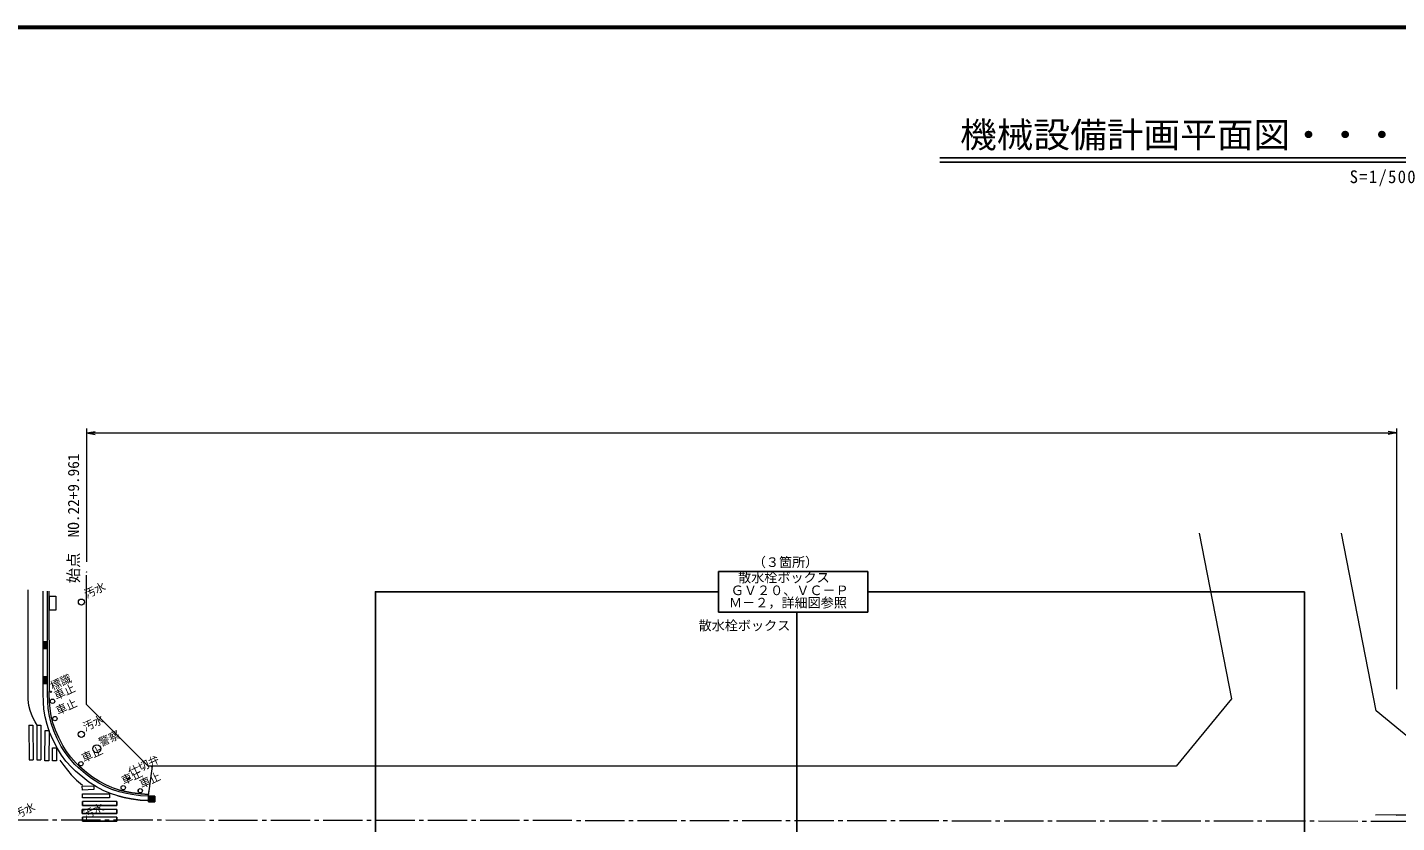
# Model space of a CAD drawing. Units: millimetres, scale not verified. Extents: x -299367 to 200937, y -138219 to 140514.
# Drawn here: x -131470 to 25336, y 49415 to 140514 of the extents above; entities that cross this region are included whole.
import ezdxf
from ezdxf.enums import TextEntityAlignment as Align

# ---------------------------------------------------------------- set-up
doc = ezdxf.new("R2010")
doc.units = ezdxf.units.MM
doc.header["$LTSCALE"] = 500
doc.linetypes.add('CHAIN2', pattern=[12, 9, -1, 1, -1])
for name, color, linetype, lineweight in [('0-0_躯体', 5, 'Continuous', 60), ('1-8_配管', 4, 'Continuous', 9), ('1-C', 4, 'Continuous', 9), ('2-0', 4, 'Continuous', 9), ('3-0', 7, 'Continuous', 9)]:
    doc.layers.add(name, color=color, linetype=linetype, lineweight=lineweight)
doc.layers.add('6-4', color=7, linetype='Continuous')
doc.styles.add('ＭＳ ゴシック', font='')
doc.styles.get('ＭＳ ゴシック').set_extended_font_data('MS Gothic')

msp = doc.modelspace()

# ---------------------------------------------------------------- linework, layer by layer
at = {"layer": '0-0_躯体'}
msp.add_lwpolyline([(200936.7, -138219.1), (200936.7, 140514.5), (-199563.3, 140514.5)], dxfattribs=at)
at = {"layer": '1-8_配管'}
for p, q in [((-124701.9, 62936.1), (-124703.3, 77771)), ((-117630.3, 55864.7), (-124701.9, 62936.1)), ((72.9, 55863.7), (-117630.3, 55864.7)), ((25292.3, 50285.6), (78530.4, 50435))]:
    msp.add_line(p, q, dxfattribs=at)
at = {"layer": '1-8_配管', "linetype": 'CHAIN2'}
msp.add_line((-139600.3, 49740.4), (80056.9, 49544.2), dxfattribs=at)
at = {"layer": '1-8_配管'}
for points in [[(2740.4, 82584), (6434, 63579.2), (72.9, 55863.7)], [(102331.9, 55865.2), (30715.8, 55863.9), (22998.1, 62225.6), (19042.5, 82584)]]:
    msp.add_lwpolyline(points, dxfattribs=at)
at = {"layer": '1-C'}
for p, q in [((-131397.3, 63505.1), (-131394, 76090.4)), ((-129151.2, 64726.2), (-129157, 75916.9)), ((-128929, 73748.7), (-128941.9, 75349)), ((-128199.7, 73754.2), (-128929, 73748.7)), ((-129636.2, 70134), (-129638.5, 69357.1)), ((-129638.5, 69357.1), (-129167.6, 69355.5)), ((-129165.3, 70132.5), (-129636.2, 70134)), ((-129542.7, 70133.7), (-129545, 69356.7)), ((-129447.6, 70133.4), (-129449.8, 69356.4)), ((-129354, 70133), (-129356.3, 69356.1)), ((-129258.9, 70132.8), (-129261.2, 69355.7)), ((-129167.6, 69355.5), (-129165.3, 70132.5)), ((-129646.2, 66103.8), (-129648.5, 65334.6)), ((-129159.4, 66102.9), (-129646.2, 66103.8)), ((-129549.5, 66103.6), (-129550.2, 65334.5)), ((-129451.2, 66103.5), (-129453.5, 65334.2)), ((-129354.5, 66103.2), (-129355.2, 65334.1)), ((-129257.7, 66103), (-129258.4, 65333.9)), ((-129165.9, 64205.1), (-129151.2, 64726.2)), ((-129131.9, 63240.4), (-129165.9, 64205.1)), ((-129073.9, 62481.7), (-129131.9, 63240.4)), ((-128932.1, 63251.6), (-128966.1, 64205.9)), ((-129442.6, 61526.6), (-129570.2, 62427.3)), ((-128951, 61624.5), (-129073.9, 62481.7)), ((-128739.3, 60803.2), (-128951, 61624.5)), ((-131290.6, 60568), (-130840.3, 60570.5)), ((-131290.6, 60568), (-131270.3, 56597.9)), ((-130840.3, 60570.5), (-130820, 56600.1)), ((-130310.8, 60506.1), (-130587.8, 60964.2)), ((-130391.6, 60572.8), (-130369.7, 56602.5)), ((-129488.3, 56501.6), (-129451.9, 59956.9)), ((-129451.9, 59956.9), (-128993.7, 59952)), ((-128453.1, 59943.3), (-128739.3, 60803.2)), ((-128067, 59062.8), (-128453.1, 59943.3)), ((-127589, 58148.1), (-128067, 59062.8)), ((-127140.9, 57431.3), (-127589, 58148.1)), ((-131270.3, 56597.9), (-130820, 56600.1)), ((-130369.7, 56602.5), (-129919.4, 56604.8)), ((-128586.1, 56494.2), (-128575.3, 57976.1)), ((-128135.9, 56490.6), (-128586.1, 56494.2)), ((-128575.3, 57976.1), (-128125.1, 57972.6)), ((-128125.1, 57972.6), (-128135.9, 56490.6)), ((-127555, 57149.9), (-128023.6, 57899.5)), ((-127756.9, 56586.4), (-127294.4, 55948.8)), ((-126664.3, 56786.8), (-127140.9, 57431.3)), ((-126035.4, 56086.3), (-126664.3, 56786.8)), ((-125891, 56224.7), (-126510.4, 56913.3)), ((-127294.4, 55948.8), (-126459.8, 54896.3)), ((-125614.1, 55672.1), (-126035.4, 56086.3)), ((-124818.7, 54993.9), (-125614.1, 55672.1)), ((-124143.8, 54453), (-124818.7, 54993.9)), ((-117595.9, 52467.4), (-117156.8, 55899.8)), ((-125167.6, 53150.1), (-125183.1, 53603.7)), ((-124429.5, 54041.4), (-125136.2, 54608.4)), ((-123292.8, 53943.8), (-124143.8, 54453)), ((-122576.5, 53548.5), (-123292.8, 53943.8)), ((-122489.2, 53728.4), (-123192.8, 54117.3)), ((-121784.1, 53208.4), (-122576.5, 53548.5)), ((-121715.8, 53396.3), (-122489.2, 53728.4)), ((-120907.4, 53143.3), (-121715.8, 53396.3)), ((-125177.1, 51371.7), (-125176.7, 51821.7)), ((-121208.2, 51822), (-125176.7, 51821.7)), ((-122084.6, 52244.2), (-125171.6, 52271.3)), ((-123851.6, 53191.3), (-125167.6, 53150.1)), ((-122081.1, 52697.2), (-122084.6, 52244.2)), ((-120961.5, 52950.9), (-121784.1, 53208.4)), ((-120404, 52292.5), (-121098.3, 52469.7)), ((-120294.1, 52780.2), (-120961.5, 52950.9)), ((-120249.6, 52975.4), (-120907.4, 53143.3)), ((-119573.3, 52126.7), (-120404, 52292.5)), ((-119493.6, 52620.8), (-120294.1, 52780.2)), ((-119461.7, 52818.6), (-120249.6, 52975.4)), ((-118553.9, 52004.3), (-119573.3, 52126.7)), ((-118510.7, 52502.6), (-119493.6, 52620.8)), ((-118493, 52702), (-119461.7, 52818.6)), ((-117624.9, 51955.7), (-118553.9, 52004.3)), ((-117597.5, 52455.1), (-118510.7, 52502.6)), ((-117587.8, 52654.8), (-118493, 52702)), ((-116873.4, 51889.9), (-117609.1, 51896.6)), ((-116871.7, 51985.1), (-117607.4, 51991.7)), ((-116871.7, 52080.2), (-117607.3, 52087)), ((-116870, 52175.3), (-117605.7, 52182.1)), ((-116869.9, 52270.5), (-117605.6, 52277.2)), ((-116868.2, 52365.4), (-117603.9, 52372.3)), ((-117603.8, 52467.5), (-116868.1, 52460.6)), ((-116868.1, 52460.6), (-116873.5, 51794.8)), ((-125178, 50471.8), (-125177.6, 50921.9)), ((-121209.4, 50472.1), (-125178, 50471.8)), ((-121209.1, 50922.1), (-125177.6, 50921.9)), ((-121209.1, 50922.1), (-121209.4, 50472.1)), ((-125177.2, 49571.8), (-125176.8, 50021.7)), ((-121208.7, 49572.1), (-125177.2, 49571.8)), ((-121208.3, 50022.1), (-125176.8, 50021.7)), ((-121208.3, 50022.1), (-121208.7, 49572.1))]:
    msp.add_line(p, q, dxfattribs=at)
for points in [[(-129665.3, 64203.2), (-129650.6, 64733), (-129658, 75916.5)], [(-128966.1, 64205.9), (-128951.4, 64723.4), (-128957.2, 75917)], [(-128941.9, 75349), (-128212.6, 75354.3), (-128199.7, 73754.2)], [(-129648.5, 65334.6), (-129161.7, 65333.7), (-129159.4, 66102.9)], [(-131162.2, 62255.4), (-131321.8, 62849.5), (-131397.3, 63505.1)], [(-129570.2, 62427.3), (-129631.3, 63212.5), (-129665.3, 64203.2)], [(-128754.3, 61663.7), (-128874.1, 62503.5), (-128932.1, 63251.6)], [(-130587.8, 60964.2), (-130890.2, 61529.2), (-131162.2, 62255.4)], [(-128919.3, 59763.7), (-129219.8, 60661.6), (-129442.6, 61526.6)], [(-128265.9, 60015.2), (-128547.3, 60859.9), (-128754.3, 61663.7)], [(-130391.6, 60572.8), (-129941.3, 60575.1), (-129919.4, 56604.8)], [(-128993.7, 59952), (-129031.7, 56496.5), (-129488.3, 56501.6)], [(-128023.6, 57899.5), (-128519, 58846.4), (-128919.3, 59763.7)], [(-127414.5, 58247.6), (-127886.1, 59149.3), (-128265.9, 60015.2)], [(-126510.4, 56913.3), (-126975.9, 57544), (-127414.5, 58247.6)], [(-126397.3, 55740.7), (-127053, 56470.4), (-127555, 57149.9)], [(-126459.8, 54896.3), (-125830.9, 54272.9), (-125149.7, 53717.6)], [(-125136.2, 54608.4), (-125952.1, 55303), (-126397.3, 55740.7)], [(-124690.2, 55148), (-125479.1, 55819.7), (-125891, 56224.7)], [(-123192.8, 54117.3), (-124029.5, 54617.6), (-124690.2, 55148)], [(-125183.1, 53603.7), (-123865.5, 53644.8), (-123851.6, 53191.3)], [(-122797.3, 53098.9), (-123542.2, 53510.5), (-124429.5, 54041.4)], [(-121208.2, 51822), (-121208.6, 51372.1), (-125177.1, 51371.7)], [(-125171.6, 52271.3), (-125168, 52724.3), (-122081.1, 52697.2)], [(-121098.3, 52469.7), (-121958.9, 52738.9), (-122797.3, 53098.9)], [(-116873.5, 51794.8), (-117609.2, 51801.6), (-117603.8, 52467.5)]]:
    msp.add_lwpolyline(points, dxfattribs=at)
for centre, radius in [((-124704.5, 78126.9), 15), ((-125284.8, 74681.4), 350), ((-128780.5, 64407.3), 70), ((-128595.9, 63311.4), 250), ((-128325, 61334), 250), ((-125296.7, 59531), 350), ((-123517.6, 57878.5), 450), ((-125334.6, 56161.7), 250), ((-120496.5, 53407.4), 250), ((-119885.2, 54441.6), 100), ((-118541.9, 53068.9), 250)]:
    msp.add_circle(centre, radius, dxfattribs=at)
at = {"layer": '2-0'}
for p, q in [((-124702.4, 94558.5), (-124702.4, 79282.4)), ((-124702.4, 94058.5), (-123717.5, 94232.1)), ((25336.2, 94058.5), (24351.4, 94232.1)), ((25336.2, 94558.5), (25336.2, 64721)), ((-124702.4, 94058.5), (-123717.5, 93884.8)), ((-124702.4, 94058.5), (25336.2, 94058.5)), ((25336.2, 94058.5), (24351.4, 93884.8))]:
    msp.add_line(p, q, dxfattribs=at)
at = {"layer": '3-0', "color": 2, "lineweight": 25}
for p, q in [((-26974.1, 125555.3), (31987.7, 125555.3)), ((-26974.1, 125055.3), (31987.7, 125055.3)), ((-52314.2, 78167.4), (-35212.6, 78167.4)), ((-52314.2, 73542.1), (-52314.2, 78167.4)), ((-35212.6, 78167.4), (-35212.6, 73542.1)), ((14802.3, 75854.7), (-35212.6, 75854.7)), ((14802.3, 34246.6), (14802.3, 75854.7)), ((-35212.6, 73542.1), (-52314.2, 73542.1)), ((-43352.3, 73542.1), (-43352.3, 33783.5))]:
    msp.add_line(p, q, dxfattribs=at)
at = {"layer": '3-0'}
for p, q in [((-125176.6, 51821.7), (-125177, 51371.7)), ((-121208.1, 51822), (-125176.6, 51821.7)), ((-125171.5, 52271.3), (-125167.9, 52724.2)), ((-122084.5, 52244.1), (-125171.5, 52271.3)), ((-125167.5, 53150.1), (-125168.2, 53170.3)), ((-125167.9, 52724.2), (-122080.9, 52697.2)), ((-124522.7, 53170.3), (-125167.5, 53150.1)), ((-122797.2, 53098.9), (-122926.5, 53170.3)), ((-121958.8, 52738.9), (-122797.2, 53098.9)), ((-122080.9, 52697.2), (-122084.5, 52244.1)), ((-121098.1, 52469.7), (-121958.8, 52738.9)), ((-120961.3, 52950.9), (-121662.3, 53170.3)), ((-121208.5, 51372.1), (-121208.1, 51822)), ((-121098.1, 52469.7), (-120403.8, 52292.4)), ((-120993.5, 53170.3), (-120907.3, 53143.3)), ((-120294, 52780.2), (-120961.3, 52950.9)), ((-120907.3, 53143.3), (-120249.4, 52975.4)), ((-120403.8, 52292.4), (-119573.2, 52126.7)), ((-119493.5, 52620.8), (-120294, 52780.2)), ((-120249.4, 52975.4), (-119461.6, 52818.6)), ((-119573.2, 52126.7), (-118553.8, 52004.3)), ((-118510.6, 52502.6), (-119493.5, 52620.8)), ((-119461.6, 52818.6), (-118492.9, 52702)), ((-118553.8, 52004.3), (-117624.8, 51955.7)), ((-117597.4, 52455.1), (-118510.6, 52502.6)), ((-118492.9, 52702), (-117587.7, 52654.8)), ((-117603.7, 52467.5), (-117609, 51801.6)), ((-116873.3, 51889.9), (-117609, 51896.6)), ((-117609, 51801.6), (-116873.4, 51794.8)), ((-117607.3, 51991.7), (-116871.6, 51985)), ((-116871.5, 52080.1), (-117607.2, 52087)), ((-117605.5, 52182.1), (-116869.9, 52175.3)), ((-116869.8, 52270.4), (-117605.4, 52277.2)), ((-117603.8, 52372.3), (-116868.1, 52365.4)), ((-116868, 52460.6), (-117603.7, 52467.5)), ((-117595.8, 52467.4), (-117505.8, 53170.3)), ((-116873.4, 51794.8), (-116868, 52460.6)), ((-125177.4, 50921.8), (-125177.8, 50471.8)), ((-125177.8, 50471.8), (-121209.3, 50472.1)), ((-121208.9, 50922.1), (-125177.4, 50921.8)), ((-125177, 51371.7), (-121208.5, 51372.1)), ((-121209.3, 50472.1), (-121208.9, 50922.1)), ((78530.3, 50435), (22914.1, 50279)), ((-125176.6, 50021.6), (-125177, 49571.8)), ((-125177, 49571.8), (-121208.5, 49572.1)), ((-121208.1, 50022.1), (-125176.6, 50021.6)), ((-121208.5, 49572.1), (-121208.1, 50022.1))]:
    msp.add_line(p, q, dxfattribs=at)
at = {"layer": '3-0', "color": 2, "lineweight": 25}
msp.add_lwpolyline([(-91622.6, 33851.5), (-91622.6, 75854.7), (-52314.2, 75854.7)], dxfattribs=at)
at = {"layer": '3-0'}
for centre, start, end in [((-120496.4, 53407.4), 251.50784, 288.49214), ((-118541.8, 53068.9), 156.06812, 23.93187)]:
    msp.add_arc(centre, 250, start, end, dxfattribs=at)

# ---------------------------------------------------------------- texts
at = {"layer": '0-0_躯体', "color": 2, "style": 'ＭＳ ゴシック', "width": 1.05}
msp.add_text('機械設備計画平面図・・・', height=2933, dxfattribs=at).set_placement((-24659.5, 125851.2), align=Align.BOTTOM_LEFT)
at = {"layer": '0-0_躯体', "color": 2, "insert": (19963.8, 122313.7), "char_height": 1466, "attachment_point": 7, "style": 'ＭＳ ゴシック'}
msp.add_mtext('\\T1.16;\\W0.95;S=1/500', dxfattribs=at)
at = {"layer": '1-C', "color": 7, "style": 'ＭＳ ゴシック'}
for s, rotation, p in [('汚水', 25.081, (-124558.5, 74838.8)), ('標識', 25.083, (-128469.7, 64306)), ('車止', 25.082, (-128030, 63200.3)), ('車止', 25.083, (-127820.6, 61487.2)), ('汚水', 25.083, (-124722.7, 59621.1)), ('警察', 25.084, (-122913.6, 57853.7)), ('車止', 25.083, (-124882.8, 56055.1)), ('仕切弁', 25.083, (-119541.1, 54474.3)), ('車止', 25.083, (-120317.2, 53485.1)), ('車止', 25.082, (-118247, 53078)), ('汚水', 25.082, (-132614.7, 49609)), ('汚水', 25.083, (-124733.3, 49533.9))]:
    msp.add_text(s, height=916.4, rotation=rotation, dxfattribs=at).set_placement(p, align=Align.BOTTOM_LEFT)
at = {"layer": '2-0', "color": 7, "style": 'ＭＳ ゴシック'}
msp.add_text('始点\u3000NO.22+9.961', height=1283, rotation=90, dxfattribs=at).set_placement((-125168.1, 76843.3), align=Align.BOTTOM_LEFT)
at = {"layer": '3-0', "color": 6, "style": 'ＭＳ ゴシック'}
for s, p in [('（３箇所）', (-48398.6, 78372.7)), ('散水栓ボックス', (-50081.6, 76613.1)), ('Ｍ－２，詳細図参照', (-51120.8, 73731.7)), ('ＧＶ２０、ＶＣ－Ｐ', (-50913.9, 75145.5))]:
    msp.add_text(s, height=1100, dxfattribs=at).set_placement(p, align=Align.BOTTOM_LEFT)
at = {"layer": '6-4', "style": 'ＭＳ ゴシック'}
msp.add_text('散水栓ボックス', height=1100, dxfattribs=at).set_placement((-54603.6, 71111.1), align=Align.BOTTOM_LEFT)

doc.saveas('drawing.dxf')
